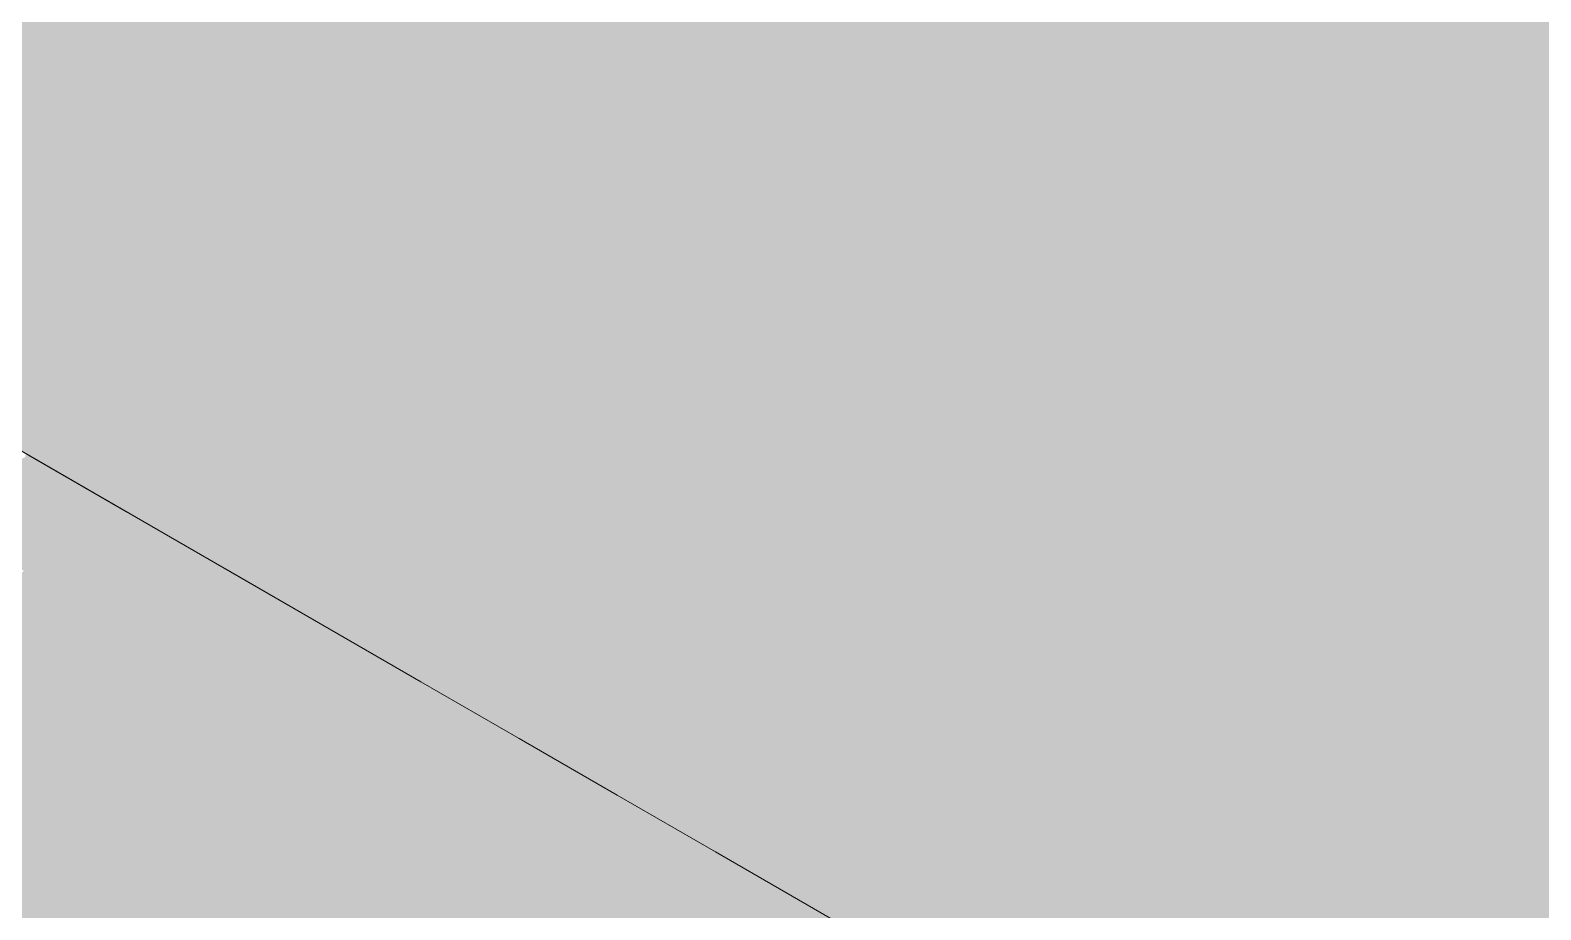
# Model space of a CAD drawing. Header units: metres. Extents: x 0 to 8.41, y 0 to 5.94.
# Drawn here: x 2.7702 to 2.9607, y 2.1771 to 2.288 of the extents above; entities that cross this region are included whole.
import ezdxf

# ---------------------------------------------------------------- set-up
doc = ezdxf.new("R2010")
doc.units = ezdxf.units.M
doc.header["$LTSCALE"] = 0.25
doc.layers.add('ISO-3D', color=7, linetype='CONTINUOUS', lineweight=13)
doc.layers.add('ISO-3D-ARISTAS', color=250, linetype='CONTINUOUS', lineweight=13)

msp = doc.modelspace()

# ---------------------------------------------------------------- linework, layer by layer
at = {"layer": 'ISO-3D', "true_color": 0xa4987f}
for points in [[(2.92474, 2.29363), (2.91182, 2.28617), (2.92474, 2.30818), (2.91182, 2.30071)], [(2.9506, 2.29401), (2.93767, 2.28655), (2.9506, 2.30856), (2.93767, 2.30109)], [(2.79547, 2.29172), (2.78255, 2.28426), (2.79547, 2.30627), (2.78255, 2.2988)], [(2.82133, 2.2921), (2.8084, 2.28464), (2.82133, 2.30665), (2.8084, 2.29919)], [(2.84718, 2.29249), (2.83425, 2.28502), (2.84718, 2.30703), (2.83425, 2.29957)], [(2.87303, 2.29287), (2.86011, 2.2854), (2.87303, 2.30741), (2.86011, 2.29995)], [(2.89889, 2.29325), (2.88596, 2.28578), (2.89889, 2.30779), (2.88596, 2.30033)], [(2.91182, 2.28617), (2.89889, 2.2787), (2.91182, 2.30071), (2.89889, 2.29325)], [(2.93767, 2.28655), (2.92474, 2.27908), (2.93767, 2.30109), (2.92474, 2.29363)], [(2.96352, 2.28693), (2.9506, 2.27947), (2.96352, 2.30147), (2.9506, 2.29401)], [(2.78255, 2.28426), (2.76962, 2.2768), (2.78255, 2.2988), (2.76962, 2.29134)], [(2.8084, 2.28464), (2.79547, 2.27718), (2.8084, 2.29919), (2.79547, 2.29172)], [(2.83425, 2.28502), (2.82133, 2.27756), (2.83425, 2.29957), (2.82133, 2.2921)], [(2.86011, 2.2854), (2.84718, 2.27794), (2.86011, 2.29995), (2.84718, 2.29249)], [(2.88596, 2.28578), (2.87303, 2.27832), (2.88596, 2.30033), (2.87303, 2.29287)], [(2.87303, 2.27832), (2.86011, 2.27086), (2.87303, 2.29287), (2.86011, 2.2854)], [(2.89889, 2.2787), (2.88596, 2.27124), (2.89889, 2.29325), (2.88596, 2.28578)], [(2.92474, 2.27908), (2.91182, 2.27162), (2.92474, 2.29363), (2.91182, 2.28617)], [(2.9506, 2.27947), (2.93767, 2.272), (2.9506, 2.29401), (2.93767, 2.28655)], [(2.79547, 2.27718), (2.78255, 2.26971), (2.79547, 2.29172), (2.78255, 2.28426)], [(2.82133, 2.27756), (2.8084, 2.2701), (2.82133, 2.2921), (2.8084, 2.28464)], [(2.84718, 2.27794), (2.83425, 2.27048), (2.84718, 2.29249), (2.83425, 2.28502)], [(2.86011, 2.27086), (2.84718, 2.26339), (2.86011, 2.2854), (2.84718, 2.27794)], [(2.88596, 2.27124), (2.87303, 2.26378), (2.88596, 2.28578), (2.87303, 2.27832)], [(2.91182, 2.27162), (2.89889, 2.26416), (2.91182, 2.28617), (2.89889, 2.2787)], [(2.93767, 2.272), (2.92474, 2.26454), (2.93767, 2.28655), (2.92474, 2.27908)], [(2.96352, 2.27238), (2.9506, 2.26492), (2.96352, 2.28693), (2.9506, 2.27947)], [(2.78255, 2.26971), (2.76962, 2.26225), (2.78255, 2.28426), (2.76962, 2.2768)], [(2.8084, 2.2701), (2.79547, 2.26263), (2.8084, 2.28464), (2.79547, 2.27718)], [(2.83425, 2.27048), (2.82133, 2.26301), (2.83425, 2.28502), (2.82133, 2.27756)], [(2.84718, 2.26339), (2.83425, 2.25593), (2.84718, 2.27794), (2.83425, 2.27048)], [(2.87303, 2.26378), (2.86011, 2.25631), (2.87303, 2.27832), (2.86011, 2.27086)], [(2.89889, 2.26416), (2.88596, 2.25669), (2.89889, 2.2787), (2.88596, 2.27124)], [(2.92474, 2.26454), (2.91182, 2.25708), (2.92474, 2.27908), (2.91182, 2.27162)], [(2.9506, 2.26492), (2.93767, 2.25746), (2.9506, 2.27947), (2.93767, 2.272)], [(2.79547, 2.26263), (2.78255, 2.25517), (2.79547, 2.27718), (2.78255, 2.26971)], [(2.82133, 2.26301), (2.8084, 2.25555), (2.82133, 2.27756), (2.8084, 2.2701)], [(2.93767, 2.25746), (2.92474, 2.24999), (2.93767, 2.272), (2.92474, 2.26454)], [(2.96352, 2.25784), (2.9506, 2.25037), (2.96352, 2.27238), (2.9506, 2.26492)], [(2.8084, 2.25555), (2.79547, 2.24809), (2.8084, 2.2701), (2.79547, 2.26263)], [(2.83425, 2.25593), (2.82133, 2.24847), (2.83425, 2.27048), (2.82133, 2.26301)], [(2.86011, 2.25631), (2.84718, 2.24885), (2.86011, 2.27086), (2.84718, 2.26339)], [(2.88596, 2.25669), (2.87303, 2.24923), (2.88596, 2.27124), (2.87303, 2.26378)], [(2.91182, 2.25708), (2.89889, 2.24961), (2.91182, 2.27162), (2.89889, 2.26416)], [(2.78255, 2.25517), (2.76962, 2.24771), (2.78255, 2.26971), (2.76962, 2.26225)], [(2.92474, 2.24999), (2.91182, 2.24253), (2.92474, 2.26454), (2.91182, 2.25708)], [(2.9506, 2.25037), (2.93767, 2.24291), (2.9506, 2.26492), (2.93767, 2.25746)], [(2.79547, 2.24809), (2.78255, 2.24062), (2.79547, 2.26263), (2.78255, 2.25517)], [(2.82133, 2.24847), (2.8084, 2.241), (2.82133, 2.26301), (2.8084, 2.25555)], [(2.84718, 2.24885), (2.83425, 2.24139), (2.84718, 2.26339), (2.83425, 2.25593)], [(2.87303, 2.24923), (2.86011, 2.24177), (2.87303, 2.26378), (2.86011, 2.25631)], [(2.89889, 2.24961), (2.88596, 2.24215), (2.89889, 2.26416), (2.88596, 2.25669)], [(2.88596, 2.24215), (2.87303, 2.23469), (2.88596, 2.25669), (2.87303, 2.24923)], [(2.91182, 2.24253), (2.89889, 2.23507), (2.91182, 2.25708), (2.89889, 2.24961)], [(2.93767, 2.24291), (2.92474, 2.23545), (2.93767, 2.25746), (2.92474, 2.24999)], [(2.96352, 2.24329), (2.9506, 2.23583), (2.96352, 2.25784), (2.9506, 2.25037)], [(2.78255, 2.24062), (2.76962, 2.23316), (2.78255, 2.25517), (2.76962, 2.24771)], [(2.8084, 2.241), (2.79547, 2.23354), (2.8084, 2.25555), (2.79547, 2.24809)], [(2.83425, 2.24139), (2.82133, 2.23392), (2.83425, 2.25593), (2.82133, 2.24847)], [(2.86011, 2.24177), (2.84718, 2.2343), (2.86011, 2.25631), (2.84718, 2.24885)], [(2.87303, 2.23469), (2.86011, 2.22722), (2.87303, 2.24923), (2.86011, 2.24177)], [(2.89889, 2.23507), (2.88596, 2.2276), (2.89889, 2.24961), (2.88596, 2.24215)], [(2.92474, 2.23545), (2.91182, 2.22798), (2.92474, 2.24999), (2.91182, 2.24253)], [(2.9506, 2.23583), (2.93767, 2.22837), (2.9506, 2.25037), (2.93767, 2.24291)], [(2.79547, 2.23354), (2.78255, 2.22608), (2.79547, 2.24809), (2.78255, 2.24062)], [(2.82133, 2.23392), (2.8084, 2.22646), (2.82133, 2.24847), (2.8084, 2.241)], [(2.84718, 2.2343), (2.83425, 2.22684), (2.84718, 2.24885), (2.83425, 2.24139)], [(2.86011, 2.22722), (2.84718, 2.21976), (2.86011, 2.24177), (2.84718, 2.2343)], [(2.88596, 2.2276), (2.87303, 2.22014), (2.88596, 2.24215), (2.87303, 2.23469)], [(2.91182, 2.22798), (2.89889, 2.22052), (2.91182, 2.24253), (2.89889, 2.23507)], [(2.93767, 2.22837), (2.92474, 2.2209), (2.93767, 2.24291), (2.92474, 2.23545)], [(2.96352, 2.22996), (2.9506, 2.2225), (2.96352, 2.24329), (2.9506, 2.23583)], [(2.78255, 2.22608), (2.76962, 2.21861), (2.78255, 2.24062), (2.76962, 2.23316)], [(2.8084, 2.22646), (2.79547, 2.219), (2.8084, 2.241), (2.79547, 2.23354)], [(2.83425, 2.22684), (2.82133, 2.21938), (2.83425, 2.24139), (2.82133, 2.23392)], [(2.9506, 2.2225), (2.93767, 2.21503), (2.9506, 2.23583), (2.93767, 2.22837)], [(2.82133, 2.21938), (2.8084, 2.21191), (2.82133, 2.23392), (2.8084, 2.22646)], [(2.84718, 2.21976), (2.83425, 2.21229), (2.84718, 2.2343), (2.83425, 2.22684)], [(2.87303, 2.22014), (2.86011, 2.21268), (2.87303, 2.23469), (2.86011, 2.22722)], [(2.89889, 2.22052), (2.88596, 2.21306), (2.89889, 2.23507), (2.88596, 2.2276)], [(2.92474, 2.2209), (2.91182, 2.21344), (2.92474, 2.23545), (2.91182, 2.22798)], [(2.79547, 2.219), (2.78255, 2.21153), (2.79547, 2.23354), (2.78255, 2.22608)], [(2.93767, 2.21503), (2.92474, 2.20757), (2.93767, 2.22837), (2.92474, 2.2209)], [(2.96352, 2.21663), (2.9506, 2.20916), (2.96352, 2.22996), (2.9506, 2.2225)], [(2.8084, 2.21191), (2.79547, 2.20445), (2.8084, 2.22646), (2.79547, 2.219)], [(2.83425, 2.21229), (2.82133, 2.20483), (2.83425, 2.22684), (2.82133, 2.21938)], [(2.86011, 2.21268), (2.84718, 2.20521), (2.86011, 2.22722), (2.84718, 2.21976)], [(2.88596, 2.21306), (2.87303, 2.20559), (2.88596, 2.2276), (2.87303, 2.22014)], [(2.91182, 2.21344), (2.89889, 2.20598), (2.91182, 2.22798), (2.89889, 2.22052)], [(2.78255, 2.21153), (2.76962, 2.20407), (2.78255, 2.22608), (2.76962, 2.21861)], [(2.9506, 2.20916), (2.93767, 2.2017), (2.9506, 2.2225), (2.93767, 2.21503)], [(2.89889, 2.20598), (2.88596, 2.19851), (2.89889, 2.22052), (2.88596, 2.21306)], [(2.92474, 2.20757), (2.91182, 2.20011), (2.92474, 2.2209), (2.91182, 2.21344)], [(2.79547, 2.20445), (2.78255, 2.19699), (2.79547, 2.219), (2.78255, 2.21153)], [(2.82133, 2.20483), (2.8084, 2.19737), (2.82133, 2.21938), (2.8084, 2.21191)], [(2.84718, 2.20521), (2.83425, 2.19775), (2.84718, 2.21976), (2.83425, 2.21229)], [(2.87303, 2.20559), (2.86011, 2.19813), (2.87303, 2.22014), (2.86011, 2.21268)], [(2.93767, 2.2017), (2.92474, 2.19424), (2.93767, 2.21503), (2.92474, 2.20757)], [(2.96352, 2.20329), (2.9506, 2.19583), (2.96352, 2.21663), (2.9506, 2.20916)], [(2.88596, 2.19851), (2.87303, 2.19105), (2.88596, 2.21306), (2.87303, 2.20559)], [(2.91182, 2.20011), (2.89889, 2.19264), (2.91182, 2.21344), (2.89889, 2.20598)], [(2.78255, 2.19699), (2.76962, 2.18952), (2.78255, 2.21153), (2.76962, 2.20407)], [(2.8084, 2.19737), (2.79547, 2.1899), (2.8084, 2.21191), (2.79547, 2.20445)], [(2.83425, 2.19775), (2.82133, 2.19029), (2.83425, 2.21229), (2.82133, 2.20483)], [(2.86011, 2.19813), (2.84718, 2.19067), (2.86011, 2.21268), (2.84718, 2.20521)], [(2.9506, 2.19583), (2.93767, 2.18837), (2.9506, 2.20916), (2.93767, 2.2017)], [(2.92474, 2.19424), (2.91182, 2.18677), (2.92474, 2.20757), (2.91182, 2.20011)], [(2.87303, 2.19105), (2.86011, 2.18359), (2.87303, 2.20559), (2.86011, 2.19813)], [(2.89889, 2.19264), (2.88596, 2.18518), (2.89889, 2.20598), (2.88596, 2.19851)], [(2.79547, 2.1899), (2.78255, 2.18244), (2.79547, 2.20445), (2.78255, 2.19699)], [(2.82133, 2.19029), (2.8084, 2.18282), (2.82133, 2.20483), (2.8084, 2.19737)], [(2.84718, 2.19067), (2.83425, 2.1832), (2.84718, 2.20521), (2.83425, 2.19775)], [(2.93767, 2.18837), (2.92474, 2.1809), (2.93767, 2.2017), (2.92474, 2.19424)], [(2.96352, 2.18866), (2.9506, 2.1812), (2.96352, 2.20329), (2.9506, 2.19583)], [(2.91182, 2.18677), (2.89889, 2.17931), (2.91182, 2.20011), (2.89889, 2.19264)], [(2.83425, 2.1832), (2.82133, 2.17574), (2.83425, 2.19775), (2.82133, 2.19029)], [(2.86011, 2.18359), (2.84718, 2.17612), (2.86011, 2.19813), (2.84718, 2.19067)], [(2.88596, 2.18518), (2.87303, 2.17772), (2.88596, 2.19851), (2.87303, 2.19105)], [(2.78255, 2.18244), (2.76962, 2.17498), (2.78255, 2.19699), (2.76962, 2.18952)], [(2.8084, 2.18282), (2.79547, 2.17536), (2.8084, 2.19737), (2.79547, 2.1899)], [(2.9506, 2.1812), (2.93767, 2.17373), (2.9506, 2.19583), (2.93767, 2.18837)], [(2.92474, 2.1809), (2.91182, 2.17344), (2.92474, 2.19424), (2.91182, 2.18677)], [(2.89889, 2.17931), (2.88596, 2.17185), (2.89889, 2.19264), (2.88596, 2.18518)], [(2.82133, 2.17574), (2.8084, 2.16828), (2.82133, 2.19029), (2.8084, 2.18282)], [(2.84718, 2.17612), (2.83425, 2.16866), (2.84718, 2.19067), (2.83425, 2.1832)], [(2.87303, 2.17772), (2.86011, 2.17025), (2.87303, 2.19105), (2.86011, 2.18359)], [(2.79547, 2.17536), (2.78255, 2.1679), (2.79547, 2.1899), (2.78255, 2.18244)], [(2.93767, 2.17373), (2.92474, 2.16627), (2.93767, 2.18837), (2.92474, 2.1809)], [(2.96352, 2.17402), (2.9506, 2.16656), (2.96352, 2.18866), (2.9506, 2.1812)], [(2.91182, 2.17344), (2.89889, 2.16598), (2.91182, 2.18677), (2.89889, 2.17931)], [(2.88596, 2.17185), (2.87303, 2.16438), (2.88596, 2.18518), (2.87303, 2.17772)], [(2.78255, 2.1679), (2.76962, 2.16043), (2.78255, 2.18244), (2.76962, 2.17498)], [(2.8084, 2.16828), (2.79547, 2.16081), (2.8084, 2.18282), (2.79547, 2.17536)], [(2.83425, 2.16866), (2.82133, 2.1612), (2.83425, 2.1832), (2.82133, 2.17574)], [(2.86011, 2.17025), (2.84718, 2.16279), (2.86011, 2.18359), (2.84718, 2.17612)], [(2.92474, 2.16627), (2.91182, 2.1588), (2.92474, 2.1809), (2.91182, 2.17344)], [(2.9506, 2.16656), (2.93767, 2.1591), (2.9506, 2.1812), (2.93767, 2.17373)], [(2.89889, 2.16598), (2.88596, 2.15851), (2.89889, 2.17931), (2.88596, 2.17185)], [(2.87303, 2.16438), (2.86011, 2.15692), (2.87303, 2.17772), (2.86011, 2.17025)]]:
    msp.add_solid(points, dxfattribs=at)
at = {"layer": 'ISO-3D', "true_color": 0x9e9d98}
for points in [[(2.76672, 2.29348), (2.77826, 2.28681), (2.76672, 2.30776), (2.77826, 2.3011)], [(2.8195, 2.29157), (2.83188, 2.28443), (2.8195, 2.30586), (2.83188, 2.29871)], [(2.84425, 2.29157), (2.85662, 2.28443), (2.84425, 2.30586), (2.85662, 2.29871)], [(2.86899, 2.29157), (2.88136, 2.28443), (2.86899, 2.30586), (2.88136, 2.29871)], [(2.89373, 2.29157), (2.90611, 2.28443), (2.89373, 2.30586), (2.90611, 2.29871)], [(2.91848, 2.29157), (2.93085, 2.28443), (2.91848, 2.30586), (2.93085, 2.29871)], [(2.94322, 2.29157), (2.95559, 2.28443), (2.94322, 2.30586), (2.95559, 2.29871)], [(2.79847, 2.28943), (2.80713, 2.28443), (2.79847, 2.30371), (2.80713, 2.29871)], [(2.77826, 2.28681), (2.78981, 2.28014), (2.77826, 2.3011), (2.78981, 2.29443)], [(2.80713, 2.28443), (2.8195, 2.27729), (2.80713, 2.29871), (2.8195, 2.29157)], [(2.83188, 2.28443), (2.84425, 2.27729), (2.83188, 2.29871), (2.84425, 2.29157)], [(2.85662, 2.28443), (2.86899, 2.27729), (2.85662, 2.29871), (2.86899, 2.29157)], [(2.88136, 2.28443), (2.89373, 2.27729), (2.88136, 2.29871), (2.89373, 2.29157)], [(2.90611, 2.28443), (2.91848, 2.27729), (2.90611, 2.29871), (2.91848, 2.29157)], [(2.93085, 2.28443), (2.94322, 2.27729), (2.93085, 2.29871), (2.94322, 2.29157)], [(2.95559, 2.28443), (2.96797, 2.27729), (2.95559, 2.29871), (2.96797, 2.29157)], [(2.76672, 2.27919), (2.77826, 2.27252), (2.76672, 2.29348), (2.77826, 2.28681)], [(2.78981, 2.28014), (2.79847, 2.27514), (2.78981, 2.29443), (2.79847, 2.28943)], [(2.8195, 2.27729), (2.83188, 2.27014), (2.8195, 2.29157), (2.83188, 2.28443)], [(2.84425, 2.27729), (2.85662, 2.27014), (2.84425, 2.29157), (2.85662, 2.28443)], [(2.86899, 2.27729), (2.88136, 2.27014), (2.86899, 2.29157), (2.88136, 2.28443)], [(2.89373, 2.27729), (2.90611, 2.27014), (2.89373, 2.29157), (2.90611, 2.28443)], [(2.91848, 2.27729), (2.93085, 2.27014), (2.91848, 2.29157), (2.93085, 2.28443)], [(2.94322, 2.27729), (2.95559, 2.27014), (2.94322, 2.29157), (2.95559, 2.28443)], [(2.79847, 2.27514), (2.80713, 2.27014), (2.79847, 2.28943), (2.80713, 2.28443)], [(2.77826, 2.27252), (2.78981, 2.26586), (2.77826, 2.28681), (2.78981, 2.28014)], [(2.80713, 2.27014), (2.8195, 2.263), (2.80713, 2.28443), (2.8195, 2.27729)], [(2.83188, 2.27014), (2.84425, 2.263), (2.83188, 2.28443), (2.84425, 2.27729)], [(2.85662, 2.27014), (2.86899, 2.263), (2.85662, 2.28443), (2.86899, 2.27729)], [(2.88136, 2.27014), (2.89373, 2.263), (2.88136, 2.28443), (2.89373, 2.27729)], [(2.90611, 2.27014), (2.91848, 2.263), (2.90611, 2.28443), (2.91848, 2.27729)], [(2.93085, 2.27014), (2.94322, 2.263), (2.93085, 2.28443), (2.94322, 2.27729)], [(2.95559, 2.27014), (2.96797, 2.263), (2.95559, 2.28443), (2.96797, 2.27729)], [(2.78981, 2.26586), (2.79847, 2.26086), (2.78981, 2.28014), (2.79847, 2.27514)], [(2.76672, 2.2649), (2.77826, 2.25824), (2.76672, 2.27919), (2.77826, 2.27252)], [(2.8195, 2.263), (2.83188, 2.25586), (2.8195, 2.27729), (2.83188, 2.27014)], [(2.84425, 2.263), (2.85662, 2.25586), (2.84425, 2.27729), (2.85662, 2.27014)], [(2.86899, 2.263), (2.88136, 2.25586), (2.86899, 2.27729), (2.88136, 2.27014)], [(2.89373, 2.263), (2.90611, 2.25586), (2.89373, 2.27729), (2.90611, 2.27014)], [(2.91848, 2.263), (2.93085, 2.25586), (2.91848, 2.27729), (2.93085, 2.27014)], [(2.94322, 2.263), (2.95559, 2.25586), (2.94322, 2.27729), (2.95559, 2.27014)], [(2.79847, 2.26086), (2.80713, 2.25586), (2.79847, 2.27514), (2.80713, 2.27014)], [(2.77826, 2.25824), (2.78981, 2.25157), (2.77826, 2.27252), (2.78981, 2.26586)], [(2.80713, 2.25586), (2.8195, 2.24871), (2.80713, 2.27014), (2.8195, 2.263)], [(2.83188, 2.25586), (2.84425, 2.24871), (2.83188, 2.27014), (2.84425, 2.263)], [(2.85662, 2.25586), (2.86899, 2.24871), (2.85662, 2.27014), (2.86899, 2.263)], [(2.88136, 2.25586), (2.89373, 2.24871), (2.88136, 2.27014), (2.89373, 2.263)], [(2.90611, 2.25586), (2.91848, 2.24871), (2.90611, 2.27014), (2.91848, 2.263)], [(2.93085, 2.25586), (2.94322, 2.24871), (2.93085, 2.27014), (2.94322, 2.263)], [(2.95559, 2.25586), (2.96797, 2.24871), (2.95559, 2.27014), (2.96797, 2.263)], [(2.76672, 2.25062), (2.77826, 2.24395), (2.76672, 2.2649), (2.77826, 2.25824)], [(2.78981, 2.25157), (2.79847, 2.24657), (2.78981, 2.26586), (2.79847, 2.26086)], [(2.8195, 2.24871), (2.83188, 2.24157), (2.8195, 2.263), (2.83188, 2.25586)], [(2.84425, 2.24871), (2.85662, 2.24157), (2.84425, 2.263), (2.85662, 2.25586)], [(2.86899, 2.24871), (2.88136, 2.24157), (2.86899, 2.263), (2.88136, 2.25586)], [(2.89373, 2.24871), (2.90611, 2.24157), (2.89373, 2.263), (2.90611, 2.25586)], [(2.91848, 2.24871), (2.93085, 2.24157), (2.91848, 2.263), (2.93085, 2.25586)], [(2.94322, 2.24871), (2.95559, 2.24157), (2.94322, 2.263), (2.95559, 2.25586)], [(2.79847, 2.24657), (2.80713, 2.24157), (2.79847, 2.26086), (2.80713, 2.25586)], [(2.77826, 2.24395), (2.78981, 2.23729), (2.77826, 2.25824), (2.78981, 2.25157)], [(2.80713, 2.24157), (2.8195, 2.23443), (2.80713, 2.25586), (2.8195, 2.24871)], [(2.83188, 2.24157), (2.84425, 2.23443), (2.83188, 2.25586), (2.84425, 2.24871)], [(2.85662, 2.24157), (2.86899, 2.23443), (2.85662, 2.25586), (2.86899, 2.24871)], [(2.88136, 2.24157), (2.89373, 2.23443), (2.88136, 2.25586), (2.89373, 2.24871)], [(2.90611, 2.24157), (2.91848, 2.23443), (2.90611, 2.25586), (2.91848, 2.24871)], [(2.93085, 2.24157), (2.94322, 2.23443), (2.93085, 2.25586), (2.94322, 2.24871)], [(2.95559, 2.24157), (2.96797, 2.23443), (2.95559, 2.25586), (2.96797, 2.24871)], [(2.78981, 2.23729), (2.79847, 2.23229), (2.78981, 2.25157), (2.79847, 2.24657)], [(2.76672, 2.23633), (2.77826, 2.22967), (2.76672, 2.25062), (2.77826, 2.24395)], [(2.8195, 2.23443), (2.83188, 2.22729), (2.8195, 2.24871), (2.83188, 2.24157)], [(2.84425, 2.23443), (2.85662, 2.22729), (2.84425, 2.24871), (2.85662, 2.24157)], [(2.86899, 2.23443), (2.88136, 2.22729), (2.86899, 2.24871), (2.88136, 2.24157)], [(2.89373, 2.23443), (2.90611, 2.22729), (2.89373, 2.24871), (2.90611, 2.24157)], [(2.91848, 2.23443), (2.93085, 2.22729), (2.91848, 2.24871), (2.93085, 2.24157)], [(2.94322, 2.23443), (2.95559, 2.22729), (2.94322, 2.24871), (2.95559, 2.24157)], [(2.79847, 2.23229), (2.80713, 2.22729), (2.79847, 2.24657), (2.80713, 2.24157)], [(2.77826, 2.22967), (2.78981, 2.223), (2.77826, 2.24395), (2.78981, 2.23729)], [(2.80713, 2.22729), (2.8195, 2.22014), (2.80713, 2.24157), (2.8195, 2.23443)], [(2.83188, 2.22729), (2.84425, 2.22014), (2.83188, 2.24157), (2.84425, 2.23443)], [(2.85662, 2.22729), (2.86899, 2.22014), (2.85662, 2.24157), (2.86899, 2.23443)], [(2.88136, 2.22729), (2.89373, 2.22014), (2.88136, 2.24157), (2.89373, 2.23443)], [(2.90611, 2.22729), (2.91848, 2.22014), (2.90611, 2.24157), (2.91848, 2.23443)], [(2.93085, 2.22729), (2.94322, 2.22014), (2.93085, 2.24157), (2.94322, 2.23443)], [(2.95559, 2.22729), (2.96797, 2.22014), (2.95559, 2.24157), (2.96797, 2.23443)], [(2.78981, 2.223), (2.79847, 2.218), (2.78981, 2.23729), (2.79847, 2.23229)], [(2.8195, 2.22014), (2.83188, 2.213), (2.8195, 2.23443), (2.83188, 2.22729)], [(2.84425, 2.22014), (2.85662, 2.213), (2.84425, 2.23443), (2.85662, 2.22729)], [(2.86899, 2.22014), (2.88136, 2.213), (2.86899, 2.23443), (2.88136, 2.22729)], [(2.89373, 2.22014), (2.90611, 2.213), (2.89373, 2.23443), (2.90611, 2.22729)], [(2.91848, 2.22014), (2.93085, 2.213), (2.91848, 2.23443), (2.93085, 2.22729)], [(2.94322, 2.22014), (2.95559, 2.213), (2.94322, 2.23443), (2.95559, 2.22729)], [(2.79847, 2.218), (2.80713, 2.213), (2.79847, 2.23229), (2.80713, 2.22729)], [(2.80713, 2.213), (2.8195, 2.20586), (2.80713, 2.22729), (2.8195, 2.22014)], [(2.83188, 2.213), (2.84425, 2.20586), (2.83188, 2.22729), (2.84425, 2.22014)], [(2.85662, 2.213), (2.86899, 2.20586), (2.85662, 2.22729), (2.86899, 2.22014)], [(2.88136, 2.213), (2.89373, 2.20586), (2.88136, 2.22729), (2.89373, 2.22014)], [(2.90611, 2.213), (2.91848, 2.20586), (2.90611, 2.22729), (2.91848, 2.22014)], [(2.93085, 2.213), (2.94322, 2.20586), (2.93085, 2.22729), (2.94322, 2.22014)], [(2.95559, 2.213), (2.96797, 2.20586), (2.95559, 2.22729), (2.96797, 2.22014)], [(2.8195, 2.20586), (2.83188, 2.19871), (2.8195, 2.22014), (2.83188, 2.213)], [(2.84425, 2.20586), (2.85662, 2.19871), (2.84425, 2.22014), (2.85662, 2.213)], [(2.86899, 2.20586), (2.88136, 2.19871), (2.86899, 2.22014), (2.88136, 2.213)], [(2.89373, 2.20586), (2.90611, 2.19871), (2.89373, 2.22014), (2.90611, 2.213)], [(2.91848, 2.20586), (2.93085, 2.19871), (2.91848, 2.22014), (2.93085, 2.213)], [(2.94322, 2.20586), (2.95559, 2.19871), (2.94322, 2.22014), (2.95559, 2.213)], [(2.83188, 2.19871), (2.84425, 2.19157), (2.83188, 2.213), (2.84425, 2.20586)], [(2.85662, 2.19871), (2.86899, 2.19157), (2.85662, 2.213), (2.86899, 2.20586)], [(2.88136, 2.19871), (2.89373, 2.19157), (2.88136, 2.213), (2.89373, 2.20586)], [(2.90611, 2.19871), (2.91848, 2.19157), (2.90611, 2.213), (2.91848, 2.20586)], [(2.93085, 2.19871), (2.94322, 2.19157), (2.93085, 2.213), (2.94322, 2.20586)], [(2.95559, 2.19871), (2.96797, 2.19157), (2.95559, 2.213), (2.96797, 2.20586)], [(2.84425, 2.19157), (2.85662, 2.18443), (2.84425, 2.20586), (2.85662, 2.19871)], [(2.86899, 2.19157), (2.88136, 2.18443), (2.86899, 2.20586), (2.88136, 2.19871)], [(2.89373, 2.19157), (2.90611, 2.18443), (2.89373, 2.20586), (2.90611, 2.19871)], [(2.91848, 2.19157), (2.93085, 2.18443), (2.91848, 2.20586), (2.93085, 2.19871)], [(2.94322, 2.19157), (2.95559, 2.18443), (2.94322, 2.20586), (2.95559, 2.19871)], [(2.85662, 2.18443), (2.86899, 2.17729), (2.85662, 2.19871), (2.86899, 2.19157)], [(2.88136, 2.18443), (2.89373, 2.17729), (2.88136, 2.19871), (2.89373, 2.19157)], [(2.90611, 2.18443), (2.91848, 2.17729), (2.90611, 2.19871), (2.91848, 2.19157)], [(2.93085, 2.18443), (2.94322, 2.17729), (2.93085, 2.19871), (2.94322, 2.19157)], [(2.95559, 2.18443), (2.96797, 2.17729), (2.95559, 2.19871), (2.96797, 2.19157)], [(2.86899, 2.17729), (2.88136, 2.17014), (2.86899, 2.19157), (2.88136, 2.18443)], [(2.89373, 2.17729), (2.90611, 2.17014), (2.89373, 2.19157), (2.90611, 2.18443)], [(2.91848, 2.17729), (2.93085, 2.17014), (2.91848, 2.19157), (2.93085, 2.18443)], [(2.94322, 2.17729), (2.95559, 2.17014), (2.94322, 2.19157), (2.95559, 2.18443)], [(2.88136, 2.17014), (2.89373, 2.163), (2.88136, 2.18443), (2.89373, 2.17729)], [(2.90611, 2.17014), (2.91848, 2.163), (2.90611, 2.18443), (2.91848, 2.17729)], [(2.93085, 2.17014), (2.94322, 2.163), (2.93085, 2.18443), (2.94322, 2.17729)], [(2.95559, 2.17014), (2.96797, 2.163), (2.95559, 2.18443), (2.96797, 2.17729)], [(2.89373, 2.163), (2.90611, 2.15586), (2.89373, 2.17729), (2.90611, 2.17014)], [(2.91848, 2.163), (2.93085, 2.15586), (2.91848, 2.17729), (2.93085, 2.17014)], [(2.94322, 2.163), (2.95559, 2.15586), (2.94322, 2.17729), (2.95559, 2.17014)]]:
    msp.add_solid(points, dxfattribs=at)
at = {"layer": 'ISO-3D', "true_color": 0xb0aea8}
for points in [[(2.77002, 2.23443), (2.78239, 2.22729), (2.75709, 2.22697), (2.76946, 2.21982)], [(2.78239, 2.22729), (2.79476, 2.22014), (2.76946, 2.21982), (2.78183, 2.21268)], [(2.76946, 2.21982), (2.78183, 2.21268), (2.75653, 2.21236), (2.76891, 2.20522)], [(2.79476, 2.22014), (2.80713, 2.213), (2.78183, 2.21268), (2.7942, 2.20554)], [(2.80713, 2.213), (2.8195, 2.20586), (2.7942, 2.20554), (2.80658, 2.19839)], [(2.78183, 2.21268), (2.7942, 2.20554), (2.76891, 2.20522), (2.78128, 2.19807)], [(2.7942, 2.20554), (2.80658, 2.19839), (2.78128, 2.19807), (2.79365, 2.19093)], [(2.8195, 2.20586), (2.83188, 2.19871), (2.80658, 2.19839), (2.81895, 2.19125)], [(2.76891, 2.20522), (2.78128, 2.19807), (2.75598, 2.19775), (2.76835, 2.19061)], [(2.78128, 2.19807), (2.79365, 2.19093), (2.76835, 2.19061), (2.78072, 2.18347)], [(2.80658, 2.19839), (2.81895, 2.19125), (2.79365, 2.19093), (2.80602, 2.18379)], [(2.83188, 2.19871), (2.84425, 2.19157), (2.81895, 2.19125), (2.83132, 2.18411)], [(2.76835, 2.19061), (2.78072, 2.18347), (2.75542, 2.18315), (2.7678, 2.176)], [(2.79365, 2.19093), (2.80602, 2.18379), (2.78072, 2.18347), (2.79309, 2.17632)], [(2.81895, 2.19125), (2.83132, 2.18411), (2.80602, 2.18379), (2.81839, 2.17664)], [(2.84425, 2.19157), (2.85662, 2.18443), (2.83132, 2.18411), (2.84369, 2.17697)], [(2.85662, 2.18443), (2.86899, 2.17729), (2.84369, 2.17697), (2.85606, 2.16982)], [(2.78072, 2.18347), (2.79309, 2.17632), (2.7678, 2.176), (2.78017, 2.16886)], [(2.80602, 2.18379), (2.81839, 2.17664), (2.79309, 2.17632), (2.80547, 2.16918)], [(2.83132, 2.18411), (2.84369, 2.17697), (2.81839, 2.17664), (2.83077, 2.1695)], [(2.86899, 2.17729), (2.88136, 2.17014), (2.85606, 2.16982), (2.86844, 2.16268)]]:
    msp.add_solid(points, dxfattribs=at)
at = {"layer": 'ISO-3D-ARISTAS', "color": 250}
for p, q in [((2.76672, 2.23633), (2.77826, 2.22967)), ((2.77002, 2.23443), (2.78239, 2.22729)), ((2.77826, 2.22967), (2.78981, 2.223)), ((2.78239, 2.22729), (2.79476, 2.22014)), ((2.78981, 2.223), (2.79847, 2.218)), ((2.79476, 2.22014), (2.80713, 2.213)), ((2.79847, 2.218), (2.80713, 2.213)), ((2.80713, 2.213), (2.8195, 2.20586)), ((2.80713, 2.213), (2.8195, 2.20586)), ((2.8195, 2.20586), (2.83188, 2.19871)), ((2.8195, 2.20586), (2.83188, 2.19871)), ((2.83188, 2.19871), (2.84425, 2.19157)), ((2.83188, 2.19871), (2.84425, 2.19157)), ((2.84425, 2.19157), (2.85662, 2.18443)), ((2.84425, 2.19157), (2.85662, 2.18443)), ((2.85662, 2.18443), (2.86899, 2.17729)), ((2.85662, 2.18443), (2.86899, 2.17729)), ((2.86899, 2.17729), (2.88136, 2.17014)), ((2.86899, 2.17729), (2.88136, 2.17014))]:
    msp.add_line(p, q, dxfattribs=at)

doc.saveas('drawing.dxf')
